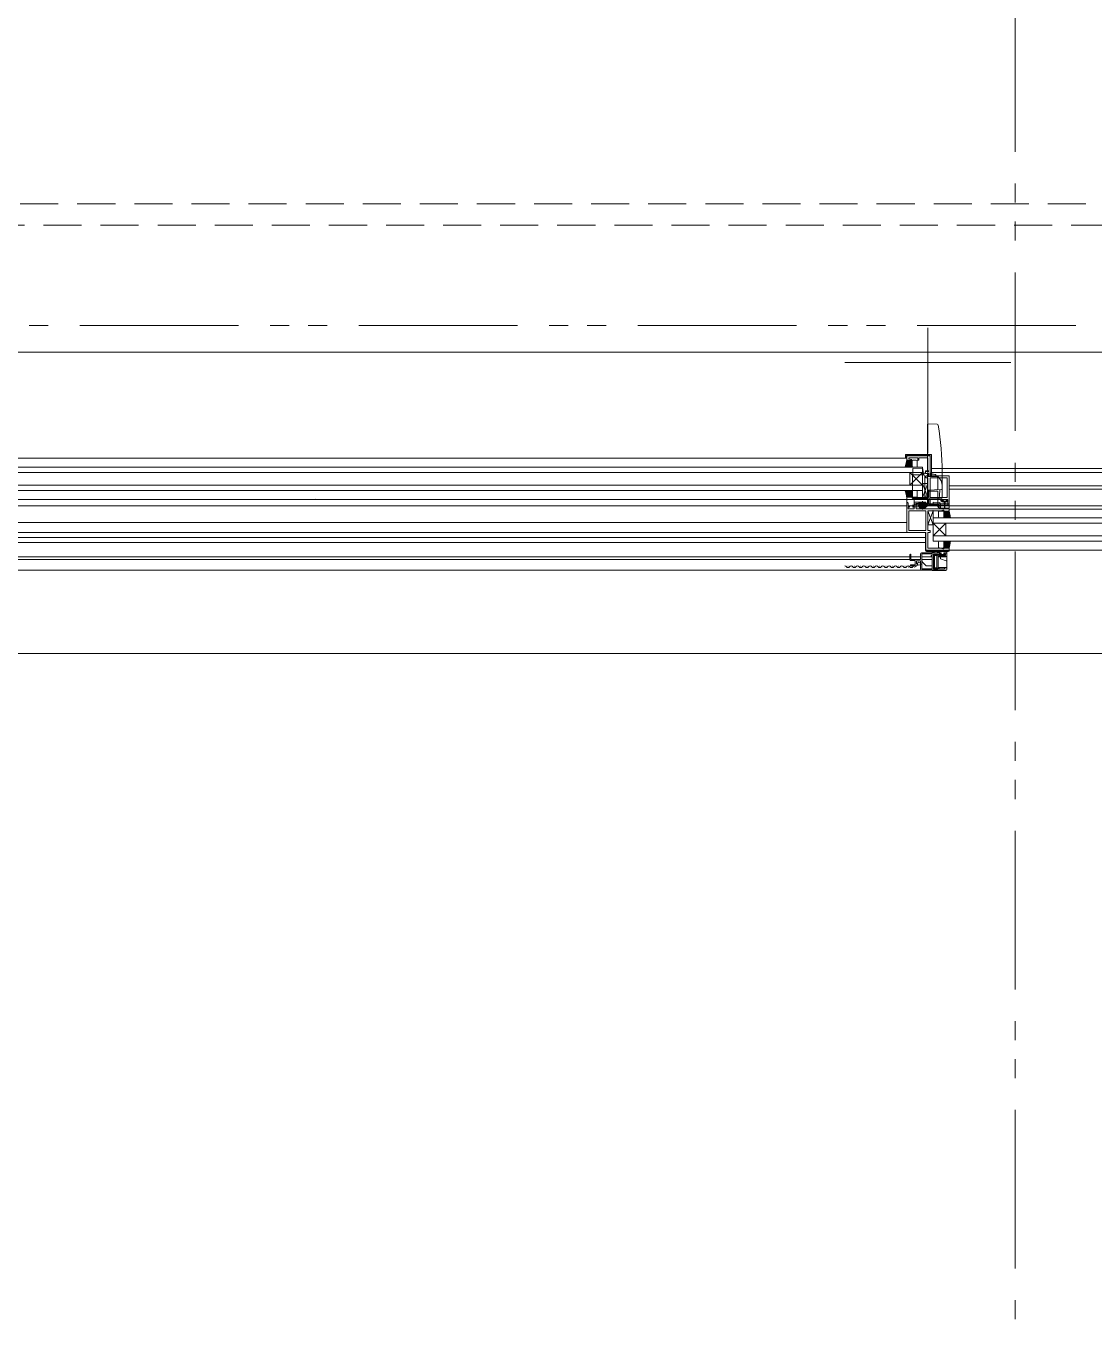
# Model space of a CAD drawing. Units: millimetres at full size. Extents: x -12803 to 120774, y -9413 to 101127.
# Drawn here: x 94639 to 95649, y 6056 to 7285 of the extents above; entities that cross this region are included whole.
import ezdxf

# ---------------------------------------------------------------- set-up
doc = ezdxf.new("R2010")
doc.units = ezdxf.units.MM
doc.header["$LTSCALE"] = 30
doc.linetypes.add('DASHED1', pattern=[1.8, 1.2, -0.6])
doc.linetypes.add('DOUBLE_CHAIN1', pattern=[8.8, 5, -1, 0.6, -0.6, 0.6, -1])
doc.layers.add('0-0_NoName', color=7, linetype='Continuous')
for name, color, linetype, lineweight in [('2-0_通芯', 7, 'DOUBLE_CHAIN1', 15), ('2-2_間仕切り芯', 7, 'DOUBLE_CHAIN1', 15), ('2-A_建具', 7, 'Continuous', 15)]:
    doc.layers.add(name, color=color, linetype=linetype, lineweight=lineweight)

# ---------------------------------------------------------------- blocks, each defined once
blk = doc.blocks.new('グループ部品-732')
at = {"layer": '2-0_通芯'}
blk.add_line((74361.66, 7001.41), (120774.36, 7001.41), dxfattribs=at)
at = {"layer": '2-2_間仕切り芯'}
blk.add_line((95574.36, 12331.79), (95574.36, 6056.41), dxfattribs=at)
at = {"layer": '2-A_建具', "linetype": 'DASHED1'}
for p, q in [((92365.36, 7116.41), (96183.36, 7116.41)), ((91739.36, 7096.41), (96809.36, 7096.41))]:
    blk.add_line(p, q, dxfattribs=at)
at = {"layer": '2-A_建具'}
for p, q in [((95491.86, 6880.91), (95491.86, 6999.37)), ((91739.36, 6976.41), (96809.36, 6976.41)), ((95570.36, 6966.41), (95413.36, 6966.41)), ((95491.36, 6907.9), (95491.36, 6864.04)), ((95500.55, 6908.1), (95491.87, 6908.4)), ((95470.66, 6879.51), (95495.36, 6879.51)), ((95470.66, 6879.51), (95470.66, 6876.11)), ((95495.36, 6879.51), (95495.36, 6859.51)), ((94339.36, 6867.61), (95486.86, 6867.61)), ((95471.86, 6876.11), (94354.36, 6876.11)), ((95471.86, 6874.11), (95470.36, 6867.61)), ((95476.63, 6874.11), (95470.42, 6867.91)), ((95470.76, 6867.61), (95470.43, 6867.93)), ((95472.17, 6867.61), (95470.7, 6869.08)), ((95475.21, 6874.11), (95470.85, 6869.74)), ((95473.58, 6867.61), (95470.96, 6870.23)), ((95475, 6867.61), (95471.23, 6871.38)), ((95473.8, 6874.11), (95471.27, 6871.58)), ((95476.41, 6867.61), (95471.49, 6872.53)), ((95476.86, 6872.92), (95471.54, 6867.61)), ((95472.39, 6874.11), (95471.7, 6873.42)), ((95476.86, 6868.58), (95471.76, 6873.68)), ((95471.86, 6877.81), (95471.86, 6874.61)), ((95476.86, 6874.11), (95471.86, 6874.11)), ((95493.36, 6878.31), (95472.36, 6878.31)), ((95476.86, 6869.99), (95472.74, 6874.11)), ((95476.86, 6871.51), (95472.96, 6867.61)), ((95476.86, 6871.41), (95474.16, 6874.11)), ((95476.86, 6870.1), (95474.37, 6867.61)), ((95476.86, 6872.82), (95475.57, 6874.11)), ((95476.86, 6868.68), (95475.79, 6867.61)), ((95476.86, 6867.61), (95476.86, 6874.11)), ((95476.86, 6873.11), (95476.86, 6868.61)), ((95480.86, 6874.11), (95477.86, 6874.11)), ((95477.86, 6867.61), (95480.86, 6867.61)), ((95486.72, 6866.1), (95477.97, 6866.41)), ((95481.86, 6868.61), (95481.86, 6873.11)), ((95486.86, 6839.04), (95486.86, 6867.61)), ((95495.36, 6866.41), (96729.36, 6866.41)), ((95486.86, 6862.61), (94339.36, 6862.61)), ((95474.86, 6862.61), (95486.86, 6850.61)), ((95474.86, 6850.61), (95486.86, 6862.61)), ((95474.86, 6862.61), (95474.86, 6850.61)), ((95487.2, 6865.65), (95487.66, 6860.42)), ((95489.46, 6861.81), (95487.89, 6861.84)), ((95488.86, 6859.07), (95488.86, 6839.3)), ((95492.86, 6864.04), (95489.46, 6864.04)), ((95489.46, 6861.43), (95489.46, 6864.04)), ((95492.86, 6863.37), (95489.46, 6863.37)), ((95489.46, 6861.43), (95492.86, 6861.43)), ((95491.36, 6832.92), (95491.36, 6861.29)), ((95491.36, 6856.92), (95491.59, 6858.47)), ((95492.1, 6858.9), (95500.95, 6858.59)), ((95492.86, 6861.43), (95492.86, 6858.87)), ((95494.86, 6862.09), (95494.86, 6858.8)), ((96689.36, 6862.51), (95495.36, 6862.51)), ((95499.36, 6860.36), (95499.36, 6859.51)), ((95505.36, 6863.02), (95505.36, 6838.68)), ((95511.86, 6859.51), (95511.86, 6828.92)), ((94339.36, 6850.61), (95486.86, 6850.61)), ((94339.36, 6845.61), (95486.86, 6845.61)), ((95471.86, 6839.11), (95470.36, 6845.61)), ((95476.63, 6839.11), (95470.42, 6845.31)), ((95470.76, 6845.61), (95470.43, 6845.29)), ((95472.17, 6845.61), (95470.7, 6844.14)), ((95475.21, 6839.11), (95470.85, 6843.48)), ((95473.58, 6845.61), (95470.96, 6842.99)), ((95475, 6845.61), (95471.23, 6841.84)), ((95476.41, 6845.61), (95471.49, 6840.69)), ((95476.86, 6840.3), (95471.54, 6845.61)), ((95476.86, 6844.64), (95471.76, 6839.54)), ((95476.86, 6843.23), (95472.74, 6839.11)), ((95476.86, 6841.71), (95472.96, 6845.61)), ((95476.86, 6841.81), (95474.16, 6839.11)), ((95476.86, 6843.12), (95474.37, 6845.61)), ((95476.86, 6844.54), (95475.79, 6845.61)), ((95476.86, 6845.61), (95476.86, 6838.41)), ((95476.86, 6840.11), (95476.86, 6844.61)), ((95477.86, 6845.61), (95480.86, 6845.61)), ((95481.86, 6844.61), (95481.86, 6840.11)), ((95491.86, 6852.04), (95486.86, 6852.04)), ((95491.86, 6852.04), (95486.86, 6839.04)), ((95491.86, 6839.04), (95486.86, 6852.04)), ((95504.39, 6846.38), (95491.87, 6845.94)), ((95492.36, 6844.92), (95501.22, 6844.92)), ((95492.86, 6845.97), (95492.86, 6832.42)), ((95501.36, 6849.92), (95501.36, 6847.22)), ((95501.36, 6844.42), (95501.36, 6830.42)), ((95505.36, 6847.38), (95505.36, 6849.92)), ((96634.36, 6850.01), (95511.86, 6850.01)), ((96634.36, 6846.61), (95511.86, 6846.61)), ((95471.86, 6831.11), (94294.36, 6831.11)), ((94325.86, 6837.11), (94913.11, 6837.11)), ((94913.11, 6837.17), (95510.66, 6837.1)), ((95472.16, 6837.11), (94913.11, 6837.11)), ((95473.8, 6839.11), (95471.27, 6841.64)), ((95472.39, 6839.11), (95471.7, 6839.8)), ((95476.86, 6839.11), (95471.86, 6839.11)), ((95471.86, 6838.61), (95471.86, 6805.71)), ((95471.86, 6837.11), (95493.93, 6837.1)), ((95478.86, 6831.11), (95473.06, 6831.11)), ((95476.86, 6840.4), (95475.57, 6839.11)), ((95477.36, 6837.92), (95487.89, 6838.29)), ((95477.36, 6837.82), (95491.36, 6838.07)), ((95511.86, 6831.52), (95477.43, 6831.52)), ((95477.43, 6830.02), (95490.86, 6830.02)), ((95480.86, 6839.11), (95477.86, 6839.11)), ((95479.36, 6833.02), (95511.86, 6833.02)), ((95479.36, 6831.52), (95479.36, 6833.02)), ((95489.36, 6834.61), (95479.86, 6834.61)), ((95481.36, 6833.02), (95481.36, 6831.52)), ((95482.86, 6833.02), (95482.91, 6833.66)), ((95490.8, 6833.66), (95482.91, 6833.66)), ((95483.36, 6831.11), (95492.86, 6831.11)), ((95483.86, 6834.52), (95483.86, 6833.02)), ((95486.86, 6834.52), (95483.86, 6834.52)), ((95484.06, 6830.02), (95484.06, 6829.02)), ((95484.86, 6834.31), (95485.5, 6833.02)), ((95484.86, 6831.52), (95484.86, 6829.02)), ((95485.16, 6831.52), (95485.16, 6829.02)), ((95486.86, 6835.45), (95486.86, 6827.42)), ((95488.86, 6834.31), (95488.21, 6833.02)), ((95488.56, 6831.52), (95488.56, 6829.02)), ((95491.36, 6840.19), (95488.86, 6840.16)), ((95488.86, 6831.52), (95488.86, 6829.02)), ((95489.66, 6830.02), (95489.66, 6829.02)), ((95490.86, 6833.02), (95490.8, 6833.66)), ((95490.86, 6830.02), (95490.86, 6831.52)), ((95492.86, 6837.47), (95501.68, 6837.78)), ((95492.86, 6832.42), (95501.36, 6832.42)), ((95501.36, 6830.92), (95493.36, 6830.92)), ((95493.93, 6831.11), (95493.93, 6837.11)), ((95493.93, 6831.21), (95508.01, 6831.21)), ((95493.93, 6831.11), (95507.51, 6831.11)), ((95496.96, 6834.36), (95496.86, 6832.12)), ((95496.86, 6832.12), (95501.36, 6831.92)), ((95496.89, 6832.86), (95500.92, 6832.68)), ((95496.96, 6834.36), (95502.42, 6834.12)), ((95504.39, 6837.68), (95501.38, 6837.57)), ((95502.36, 6831.18), (95502.36, 6829.01)), ((95503.86, 6828.92), (95503.86, 6832.62)), ((95506.51, 6835.21), (95506.51, 6836.01)), ((95506.51, 6835.51), (95509.01, 6835.51)), ((95507.26, 6834.81), (95506.91, 6834.81)), ((95507.51, 6831.31), (95507.26, 6834.81)), ((95507.51, 6831.31), (95507.51, 6828.36)), ((95508.61, 6834.81), (95508.26, 6834.81)), ((95509.01, 6836.01), (95509.01, 6835.21)), ((95510.66, 6837.1), (95510.66, 6831.61)), ((95510.66, 6831.61), (95511.86, 6831.61)), ((95489.66, 6829.02), (95484.06, 6829.02)), ((95496.86, 6826.18), (95491.86, 6813.18)), ((95496.86, 6813.18), (95491.86, 6826.18)), ((95496.86, 6797.61), (95496.86, 6826.18)), ((95496.86, 6819.61), (96644.36, 6819.61)), ((95501.86, 6820.61), (95501.86, 6825.11)), ((95502.86, 6828.92), (95511.86, 6828.92)), ((95502.86, 6826.11), (95505.86, 6826.11)), ((95505.86, 6819.61), (95502.86, 6819.61)), ((95506.86, 6819.61), (95506.86, 6826.81)), ((95506.86, 6821.99), (95510.97, 6826.11)), ((95506.86, 6823.41), (95509.56, 6826.11)), ((95506.86, 6824.82), (95508.14, 6826.11)), ((95506.86, 6826.11), (95511.86, 6826.11)), ((95506.86, 6820.58), (95511.96, 6825.68)), ((95506.86, 6825.11), (95506.86, 6820.61)), ((95506.86, 6824.92), (95512.17, 6819.61)), ((95506.86, 6823.51), (95510.76, 6819.61)), ((95506.86, 6822.1), (95509.34, 6819.61)), ((95506.86, 6820.68), (95507.93, 6819.61)), ((95507.08, 6826.11), (95513.29, 6819.91)), ((95507.3, 6819.61), (95512.22, 6824.53)), ((95508.01, 6828.21), (95511.86, 6828.21)), ((95508.5, 6826.11), (95512.86, 6821.74)), ((95508.71, 6819.61), (95512.49, 6823.38)), ((95509.91, 6826.11), (95512.44, 6823.58)), ((95510.13, 6819.61), (95512.75, 6822.23)), ((95511.33, 6826.11), (95512.01, 6825.42)), ((95511.54, 6819.61), (95513.02, 6821.08)), ((95511.86, 6826.61), (95511.86, 6828.21)), ((95511.86, 6828.01), (96629.36, 6828.01)), ((95511.86, 6826.11), (95513.36, 6819.61)), ((95512.96, 6819.61), (95513.28, 6819.93)), ((95471.86, 6815.21), (94325.38, 6815.21)), ((95489.66, 6788.81), (95489.66, 6805.12)), ((95489.86, 6805.12), (95489.66, 6805.12)), ((95491.86, 6813.18), (95496.86, 6813.18)), ((95496.86, 6814.61), (96644.36, 6814.61)), ((95508.86, 6814.61), (95496.86, 6802.61)), ((95508.86, 6802.61), (95496.86, 6814.61)), ((95508.86, 6814.61), (95508.86, 6802.61)), ((94284.86, 6796.41), (95489.66, 6796.41)), ((94913.11, 6801.11), (94316.36, 6801.11)), ((95489.66, 6801.11), (94913.11, 6801.11)), ((96644.36, 6802.61), (95496.86, 6802.61)), ((95496.86, 6797.61), (96644.36, 6797.61)), ((95501.86, 6796.61), (95501.86, 6792.11)), ((95505.86, 6797.61), (95502.86, 6797.61)), ((95506.86, 6792.3), (95512.17, 6797.61)), ((95506.86, 6793.71), (95510.76, 6797.61)), ((95506.86, 6795.12), (95509.34, 6797.61)), ((95506.86, 6797.61), (95506.86, 6790.41)), ((95506.86, 6796.54), (95507.93, 6797.61)), ((95506.86, 6796.64), (95511.96, 6791.54)), ((95506.86, 6792.11), (95506.86, 6796.61)), ((95506.86, 6795.23), (95510.97, 6791.11)), ((95506.86, 6793.81), (95509.56, 6791.11)), ((95507.08, 6791.11), (95513.29, 6797.31)), ((95507.3, 6797.61), (95512.22, 6792.69)), ((95508.5, 6791.11), (95512.86, 6795.48)), ((95508.71, 6797.61), (95512.49, 6793.84)), ((95509.91, 6791.11), (95512.44, 6793.64)), ((95510.13, 6797.61), (95512.75, 6794.99)), ((95511.54, 6797.61), (95513.02, 6796.14)), ((95511.86, 6791.11), (95513.36, 6797.61)), ((95512.96, 6797.61), (95513.28, 6797.29)), ((95474.86, 6782.91), (94337.36, 6782.91)), ((95474.86, 6784.71), (95474.86, 6779.81)), ((95475.86, 6782.91), (95484.86, 6782.91)), ((95504.46, 6786.41), (95485.86, 6786.41)), ((95486.16, 6782.91), (95495.86, 6782.91)), ((95489.66, 6788.81), (95512.16, 6788.81)), ((95490.36, 6789.11), (96070.61, 6789.11)), ((95511.16, 6787.81), (95490.66, 6787.81)), ((95495.86, 6787.76), (95495.86, 6786.41)), ((95495.86, 6771.3), (95495.86, 6782.94)), ((95496.36, 6786.41), (95496.36, 6787.75)), ((95496.36, 6786.91), (95496.86, 6786.91)), ((95496.86, 6787.75), (95496.86, 6786.41)), ((95497.16, 6771.29), (95497.16, 6785.23)), ((95497.16, 6784.91), (95501.46, 6784.91)), ((95497.16, 6784.91), (95498.16, 6783.91)), ((95497.32, 6786.41), (95497.32, 6787.74)), ((95497.82, 6787.74), (95497.82, 6786.41)), ((95498.16, 6783.91), (95498.16, 6772.51)), ((95500.46, 6783.91), (95498.16, 6783.91)), ((95500.46, 6783.91), (95501.46, 6784.91)), ((95500.46, 6772.51), (95500.46, 6783.91)), ((95500.9, 6786.41), (95500.9, 6787.71)), ((95501.39, 6787.71), (95501.39, 6786.41)), ((95501.46, 6785.29), (95501.46, 6771.23)), ((95508.86, 6782.71), (95501.46, 6782.71)), ((95501.86, 6786.41), (95501.86, 6787.7)), ((95501.86, 6786.91), (95502.36, 6786.91)), ((95502.36, 6787.7), (95502.36, 6786.41)), ((95508.66, 6784.11), (95502.66, 6784.11)), ((95502.86, 6791.11), (95505.86, 6791.11)), ((95502.86, 6787.69), (95502.86, 6786.41)), ((95503.86, 6780.89), (95503.86, 6782.71)), ((95509.2, 6778.95), (95503.86, 6780.89)), ((95504.46, 6786.41), (95504.46, 6784.96)), ((95506.86, 6792.4), (95508.14, 6791.11)), ((95506.86, 6791.11), (95511.86, 6791.11)), ((95506.86, 6784.96), (95506.86, 6786.41)), ((95506.86, 6786.41), (95509.86, 6786.41)), ((95508.16, 6784.96), (95508.16, 6784.11)), ((95509.86, 6770.81), (95509.86, 6787.73)), ((95509.86, 6784.01), (95509.86, 6785.41)), ((95511.33, 6791.11), (95512.01, 6791.8)), ((95511.86, 6789.11), (95511.86, 6790.61)), ((95512.16, 6789.11), (95512.16, 6788.81)), ((95508.86, 6770.11), (94303.36, 6770.11)), ((95474.86, 6780.21), (94337.36, 6780.21)), ((95413.36, 6773.05), (95413.26, 6773.05)), ((95416.36, 6773.81), (95416.16, 6773.81)), ((95419.36, 6773.05), (95419.16, 6773.05)), ((95422.36, 6773.81), (95422.16, 6773.81)), ((95425.36, 6773.05), (95425.16, 6773.05)), ((95428.36, 6773.81), (95428.16, 6773.81)), ((95431.36, 6773.05), (95431.16, 6773.05)), ((95434.36, 6773.81), (95434.16, 6773.81)), ((95437.36, 6773.05), (95437.16, 6773.05)), ((95440.36, 6773.81), (95440.16, 6773.81)), ((95443.36, 6773.05), (95443.16, 6773.05)), ((95446.36, 6773.81), (95446.16, 6773.81)), ((95449.36, 6773.05), (95449.16, 6773.05)), ((95452.36, 6773.81), (95452.16, 6773.81)), ((95455.36, 6773.05), (95455.16, 6773.05)), ((95458.36, 6773.81), (95458.16, 6773.81)), ((95461.36, 6773.05), (95461.16, 6773.05)), ((95464.36, 6773.81), (95464.16, 6773.81)), ((95467.36, 6773.05), (95467.16, 6773.05)), ((95470.36, 6773.81), (95470.16, 6773.81)), ((95473.36, 6773.05), (95473.16, 6773.05)), ((95475.26, 6774.31), (95480.76, 6774.31)), ((95476.36, 6773.81), (95476.16, 6773.81)), ((95479.36, 6773.05), (95479.16, 6773.05)), ((95486.16, 6780.21), (95495.86, 6780.21)), ((95486.46, 6779.11), (95486.16, 6779.11)), ((95486.16, 6771.31), (95495.86, 6771.31)), ((95486.46, 6779.11), (95486.46, 6778.11)), ((95486.46, 6778.11), (95490.26, 6774.31)), ((95490.26, 6774.31), (95495.86, 6774.31)), ((95495.86, 6770.11), (95495.86, 6769.81)), ((95495.86, 6769.81), (95508.86, 6769.81)), ((95498.16, 6772.51), (95500.46, 6772.51)), ((95500.46, 6772.51), (95501.46, 6771.51)), ((95501.46, 6772.61), (95509.86, 6772.61)), ((95509.86, 6771.11), (95509.86, 6771.81)), ((96567.86, 6691.41), (91980.86, 6691.41))]:
    blk.add_line(p, q, dxfattribs=at)
for points in [[(95493.86, 6878.51), (95471.66, 6878.51), (95471.66, 6876.11)], [(95476.63, 6874.7), (95473.79, 6875.46), (95473.79, 6876.38), (95482.36, 6876.38), (95482.36, 6874.11), (95483.36, 6874.11), (95483.36, 6876.38), (95491.86, 6876.38), (95491.86, 6859.51), (95489.86, 6859.51), (95489.86, 6857.41), (95490.66, 6857.41)], [(95511.86, 6859.51), (95493.86, 6859.51), (95493.86, 6878.51)], [(95477.36, 6837.82), (95477.36, 6860.42), (95487.89, 6860.05), (95487.89, 6861.84)], [(95487.66, 6860.42), (95477.66, 6860.42), (95477.66, 6866.11)], [(95490.98, 6857.58), (95491.86, 6857.58), (95491.86, 6839.04), (95486.81, 6839.04)], [(95471.86, 6837.11), (95491.93, 6837.11), (95491.93, 6832.61)], [(95478.86, 6837.11), (95478.86, 6830.41), (95477.46, 6830.41), (95477.46, 6829.61), (95478.86, 6829.61), (95478.86, 6828.11), (95473.06, 6828.11), (95473.06, 6829.61), (95474.46, 6829.61), (95474.46, 6830.41), (95473.06, 6830.41), (95473.06, 6833.51)], [(95485.9, 6839.04), (95479.59, 6839.04), (95477.86, 6838.41), (95476.86, 6838.41)], [(95511.86, 6828.11), (95480.79, 6828.11), (95480.79, 6833.11), (95483.66, 6833.11), (95489.4, 6833.61)], [(95491.93, 6832.61), (95489.05, 6832.61), (95483.31, 6832.11)], [(95493.86, 6832.11), (95493.86, 6837.11), (95503.96, 6837.11), (95503.96, 6835.81)], [(95504.96, 6834.81), (95506.26, 6834.81), (95506.26, 6835.61), (95505.16, 6835.61), (95505.16, 6837.11), (95510.36, 6837.11), (95510.36, 6835.61), (95509.26, 6835.61), (95509.26, 6834.81), (95510.66, 6834.81)], [(95505.46, 6837.11), (95505.46, 6836.01), (95506.51, 6836.01)], [(95508.01, 6828.21), (95508.01, 6831.31), (95508.26, 6834.81)], [(95508.01, 6831.11), (96679.16, 6831.11), (96679.16, 6831.91), (96678.06, 6831.91), (96678.06, 6833.41), (96683.26, 6833.41), (96683.26, 6831.91), (96682.16, 6831.91), (96682.16, 6831.11), (96689.36, 6831.11)], [(95509.01, 6836.01), (95510.06, 6836.01), (95510.06, 6837.11)], [(95492.73, 6807.64), (95491.86, 6807.64), (95491.86, 6826.18), (95496.9, 6826.18)], [(95497.81, 6826.18), (95504.13, 6826.18), (95505.86, 6826.81), (95506.86, 6826.81)], [(94294.36, 6805.71), (95489.86, 6805.71), (95489.86, 6789.61)], [(95506.86, 6790.41), (95505.86, 6790.41), (95504.13, 6791.04), (95491.86, 6791.04), (95491.86, 6805.71), (95493.86, 6805.71), (95493.86, 6807.81), (95493.06, 6807.81)], [(95484.86, 6785.41), (95484.86, 6780.21), (95475.86, 6780.21), (95475.86, 6784.71)], [(95490.66, 6787.81), (95489.95, 6788.1), (95489.66, 6788.81)], [(95507.36, 6771.51), (95502.66, 6771.51), (95502.66, 6772.31), (95501.66, 6772.31), (95501.66, 6771.21), (95497.06, 6771.21), (95497.06, 6785.31), (95501.66, 6785.31), (95501.66, 6783.01), (95508.86, 6783.01)], [(95502.66, 6784.11), (95502.66, 6785.61), (95504.16, 6785.61), (95504.16, 6786.41)], [(95503.16, 6784.11), (95503.16, 6784.96), (95508.16, 6784.96)], [(95507.16, 6786.41), (95507.16, 6785.61), (95508.66, 6785.61), (95508.66, 6784.11)], [(95512.16, 6788.81), (95511.86, 6788.1), (95511.16, 6787.81)], [(95475.36, 6779.31), (95479.96, 6779.31), (95479.96, 6775.11), (95475.26, 6775.11), (95475.26, 6774.31)], [(95482.06, 6775.49), (95481.8, 6775.7), (95481.49, 6775.62), (95481.22, 6776.09), (95481.78, 6776.65), (95481.67, 6776.91), (95481.06, 6776.91), (95481.06, 6779.11), (95484.86, 6779.11), (95484.86, 6776.11), (95485.16, 6775.81), (95485.31, 6775.48), (95484.86, 6774.94), (95484.86, 6771.11)], [(95501.46, 6771.51), (95497.16, 6771.51), (95498.16, 6772.51)], [(95509.36, 6772.31), (95508.16, 6772.31), (95507.86, 6772.01)]]:
    blk.add_lwpolyline(points, dxfattribs=at)
for points in [[(95493.86, 6839.04), (95509.93, 6839.04), (95509.93, 6857.58), (95493.86, 6857.58)], [(95473.79, 6807.64), (95489.86, 6807.64), (95489.86, 6826.18), (95473.79, 6826.18)], [(95486.16, 6771.01), (95495.86, 6771.01), (95495.86, 6783.21), (95495.06, 6783.21), (95495.06, 6784.11), (95495.86, 6784.11), (95495.86, 6785.51), (95486.16, 6785.51)]]:
    blk.add_lwpolyline(points, close=True, dxfattribs=at)
blk.add_circle((95483.37, 6776.21), 1.45, dxfattribs=at)
for centre, radius, start, end in [((95491.86, 6907.9), 0.5, 88, 180), ((95500.51, 6907.1), 1, 9.79346, 88), ((95240.36, 6862.2), 265, 0.17857, 9.79346), ((95471.66, 6878.51), 1, 90, 179.99999), ((95494.36, 6878.51), 1, 0, 90), ((95472.36, 6877.81), 0.5, 90, 180), ((95472.36, 6874.61), 0.5, 180, 270), ((95476.56, 6874.41), 0.3, 270, 75), ((95477.86, 6873.11), 1, 90.0001, 180.0001), ((95477.86, 6868.61), 1, 180.0001, 270.0001), ((95477.96, 6866.11), 0.3, 88, 180), ((95480.86, 6873.11), 1, 0.0001, 90.0001), ((95480.86, 6868.61), 1, 270.0001, 0.0001), ((95493.36, 6877.81), 0.5, 0, 90), ((95486.7, 6865.6), 0.5, 5, 88.02699), ((95487.86, 6859.07), 1, 0, 90), ((95487.86, 6859.05), 1, 0, 88), ((95490.66, 6857.61), 0.2, 270, 324.90037), ((95490.98, 6857.38), 0.2, 90, 144.90037), ((95490.86, 6861.29), 0.5, 0, 16.57035), ((95492.08, 6858.4), 0.5, 88, 171.46923), ((95494.36, 6860.01), 0.5, 180, 270), ((95495.86, 6861.5), 0.5, 180, 268.6024), ((95495.36, 6841.01), 20, 81.24067, 88.6024), ((95495.36, 6841.01), 20, 79.17457, 81.24067), ((95499.06, 6860.36), 0.3, 0, 79.17457), ((95499.98, 6857.62), 1, 5.53061, 88), ((95500.89, 6857.59), 1, 49.17186, 88), ((95420.36, 6849.91), 81, 0.00856, 5.53061), ((95494.36, 6850.02), 11, 359.4814, 49.17186), ((95510.86, 6858.51), 1, 0, 90), ((95477.86, 6844.61), 1, 89.9999, 179.9999), ((95480.86, 6844.61), 1, 359.9999, 89.9999), ((95491.86, 6846.44), 0.5, 180, 272), ((95492.36, 6845.92), 1, 180, 270), ((95500.36, 6847.22), 1, 272, 0), ((95500.36, 6844.42), 1, 0, 30), ((95388.06, 6848.42), 115, 355.1492, 358.95761), ((95504.36, 6847.38), 1, 272, 0), ((95472.36, 6838.61), 0.5, 90, 180), ((95472.46, 6833.51), 0.6, 0, 180), ((95477.86, 6840.11), 1, 179.9999, 269.9999), ((95479.86, 6833.61), 1, 90, 180), ((95480.86, 6840.11), 1, 269.9999, 359.9999), ((95483.36, 6831.61), 0.5, 95, 270), ((95486.86, 6825.02), 9.5, 65.47227, 114.52773), ((95485.9, 6838.84), 0.2, 23.57818, 90), ((95486.36, 6839.04), 0.3, 203.57818, 336.42182), ((95486.81, 6838.84), 0.2, 90, 156.42182), ((95486.9, 6838.84), 0.2, 23.57818, 90), ((95487.36, 6839.04), 0.3, 203.57818, 336.42182), ((95487.81, 6838.84), 0.2, 90, 156.42182), ((95487.86, 6839.29), 1, 272, 0), ((95489.36, 6834.11), 0.5, 275, 90), ((95493.36, 6832.92), 2, 180, 270), ((95492.86, 6832.11), 1, 270, 0), ((95500.86, 6831.18), 1.5, 0, 87.4552), ((95502.86, 6830.42), 1.5, 180, 270), ((95501.65, 6838.78), 1, 272, 355.1492), ((95502.36, 6832.62), 1.5, 15.61325, 87.4552), ((95502.36, 6832.62), 1.5, 0, 15.61325), ((95504.96, 6835.81), 1, 180, 270), ((95504.36, 6838.68), 1, 272, 0), ((95506.91, 6835.21), 0.4, 180, 270), ((95508.61, 6835.21), 0.4, 270, 0), ((95511.26, 6832.21), 0.6, 180, 0), ((95495.9, 6826.38), 0.2, 270, 336.42182), ((95496.36, 6826.18), 0.3, 23.57818, 156.42182), ((95496.81, 6826.38), 0.2, 203.57818, 270), ((95496.9, 6826.38), 0.2, 270, 336.42182), ((95497.36, 6826.18), 0.3, 23.57818, 156.42182), ((95497.81, 6826.38), 0.2, 203.57818, 270), ((95502.86, 6825.11), 1, 89.9999, 179.9999), ((95502.86, 6820.61), 1, 179.9999, 269.9999), ((95505.86, 6825.11), 1, 359.9999, 89.9999), ((95505.86, 6820.61), 1, 269.9999, 359.9999), ((95507.76, 6828.36), 0.25, 180, 0), ((95511.36, 6826.61), 0.5, 270, 0), ((95472.86, 6806.71), 1, 180, 270), ((95492.73, 6807.84), 0.2, 270, 324.90037), ((95493.06, 6807.61), 0.2, 90, 144.90037), ((95502.86, 6796.61), 1, 90.0001, 180.0001), ((95505.86, 6796.61), 1, 0.0001, 90.0001), ((95475.36, 6784.71), 0.5, 359.99999, 180.00001), ((95485.86, 6785.41), 1, 90.00001, 179.99999), ((95490.66, 6788.81), 1, 180, 270), ((95490.36, 6789.61), 0.5, 180, 270), ((95502.86, 6792.11), 1, 180.0001, 270.0001), ((95505.86, 6792.11), 1, 270.0001, 0.0001), ((95508.86, 6785.41), 1, 0.00001, 89.99999), ((95508.86, 6784.01), 1, 270.00001, 359.99999), ((95508.86, 6783.71), 1, 270, 0), ((95511.16, 6788.81), 1, 270, 0), ((95511.36, 6790.61), 0.5, 0, 90), ((95413.26, 6772.59), 1.72, 29.20254, 90.153), ((95416.26, 6774.27), 1.72, 209.20254, 330.79746), ((95419.26, 6772.59), 1.72, 29.20254, 150.79746), ((95422.26, 6774.27), 1.72, 209.20254, 330.79746), ((95425.26, 6772.59), 1.72, 29.20254, 150.79746), ((95428.26, 6774.27), 1.72, 209.20254, 330.79746), ((95431.26, 6772.59), 1.72, 29.20254, 150.79746), ((95434.26, 6774.27), 1.72, 209.20254, 330.79746), ((95437.26, 6772.59), 1.72, 29.20254, 150.79746), ((95440.26, 6774.27), 1.72, 209.20254, 330.79746), ((95443.26, 6772.59), 1.72, 29.20254, 150.79746), ((95446.26, 6774.27), 1.72, 209.20254, 330.79746), ((95449.26, 6772.59), 1.72, 29.20254, 150.79746), ((95452.26, 6774.27), 1.72, 209.20254, 330.79746), ((95455.26, 6772.59), 1.72, 29.20254, 150.79746), ((95458.26, 6774.27), 1.72, 209.20254, 330.79746), ((95461.26, 6772.59), 1.72, 29.20254, 150.79746), ((95464.26, 6774.27), 1.72, 209.20254, 330.79746), ((95467.26, 6772.59), 1.72, 29.20254, 150.79746), ((95470.26, 6774.27), 1.72, 209.20254, 330.79746), ((95473.26, 6772.59), 1.72, 29.20254, 150.79746), ((95476.26, 6774.27), 1.72, 209.20254, 330.79746), ((95475.36, 6779.81), 0.5, 180.00001, 269.99999), ((95479.26, 6772.59), 1.72, 29.20254, 150.79746), ((95480.76, 6775.61), 1.3, 269.99998, 354.7841), ((95485.86, 6771.11), 1, 180.00001, 269.99999), ((95507.36, 6772.01), 0.5, 270.00001, 359.99999), ((95508.86, 6771.11), 1, 270.00001, 359.99999), ((95508.86, 6770.81), 1, 270, 0), ((95508.86, 6778.01), 1, 0, 70), ((95509.36, 6771.81), 0.5, 0.00001, 89.99999)]:
    blk.add_arc(centre, radius, start, end, dxfattribs=at)

msp = doc.modelspace()

# ---------------------------------------------------------------- block references
at = {"layer": '0-0_NoName'}
msp.add_blockref('グループ部品-732', (0, 0), dxfattribs=at)

doc.saveas('drawing.dxf')
